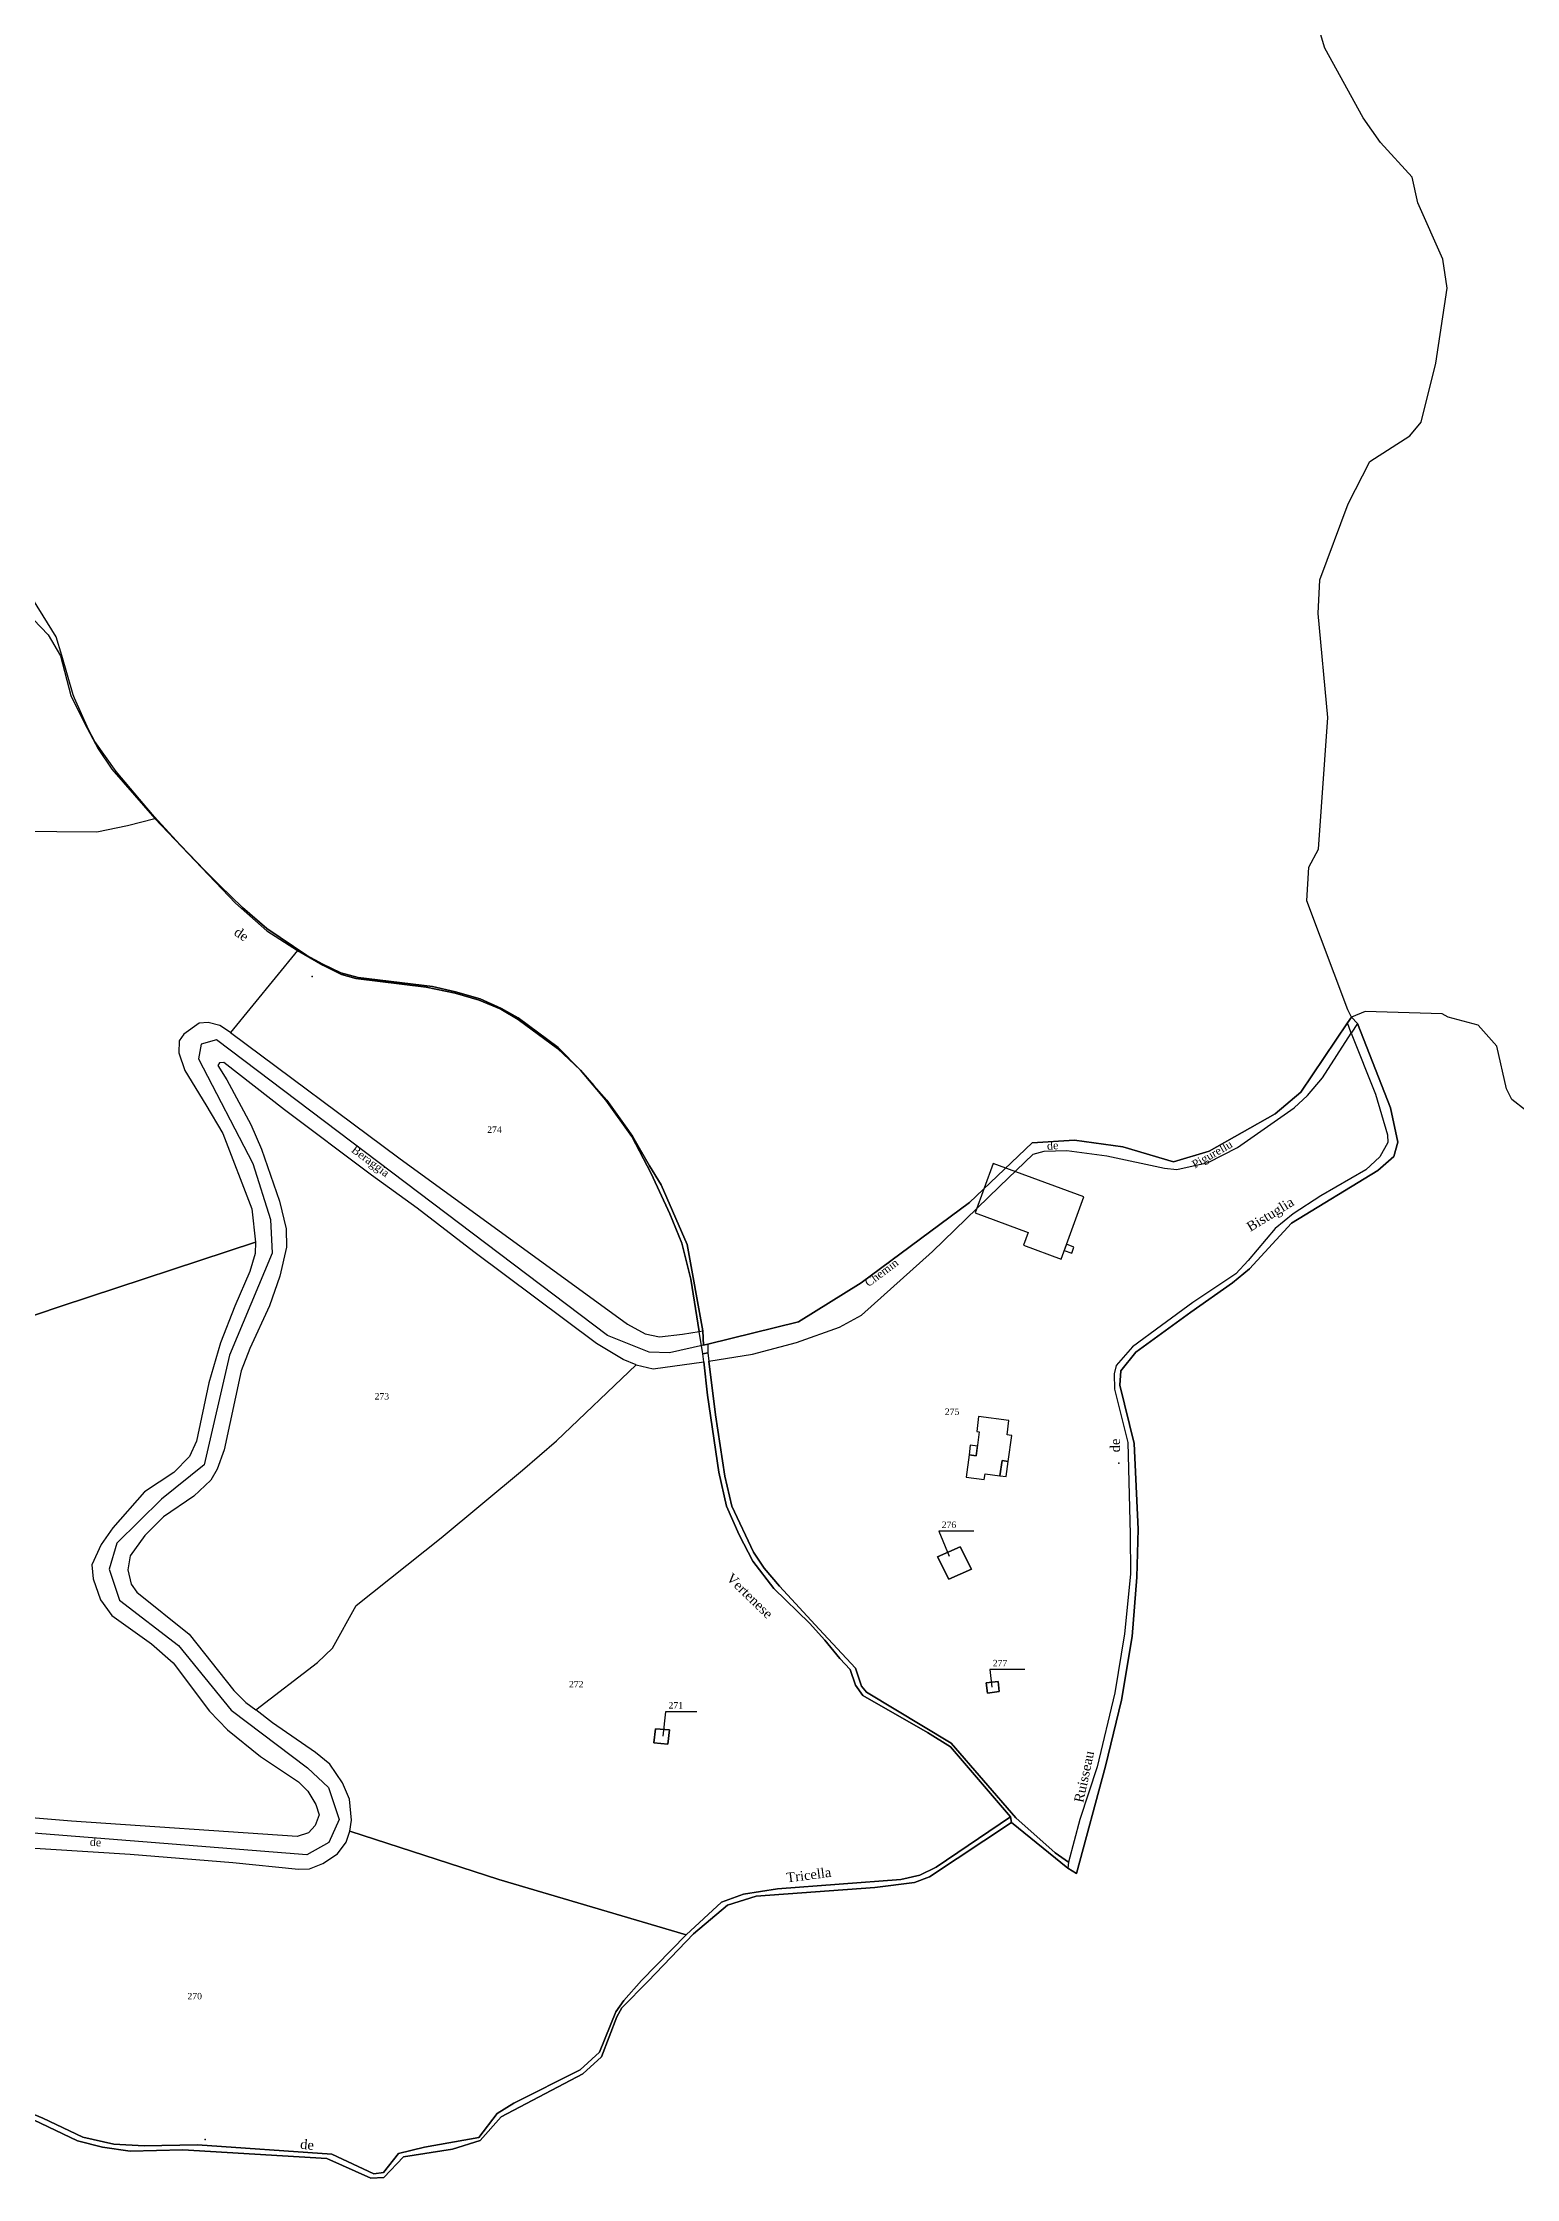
# Model space of a CAD drawing. Extents: x 1206804 to 1210977, y 6152742 to 6157901.
# Drawn here: x 1208721 to 1209181, y 6155101 to 6155768 of the extents above; entities that cross this region are included whole.
import ezdxf

# ---------------------------------------------------------------- set-up
doc = ezdxf.new("R2010")
doc.units = 0
doc.linetypes.add('CONTINU', pattern=[0])
doc.layers.get('0').update_dxf_attribs({"linetype": 'CONTINU'})
for name, color, linetype in [('1FLECHEFL', 7, 'CONTINU'), ('1LIEUDIT', 7, 'CONTINU'), ('1PARCELLE', 7, 'CONTINU'), ('1SECTION', 7, 'CONTINU'), ('1SUBDSECT', 7, 'CONTINU'), ('1TRONFLUV', 7, 'CONTINU'), ('1TROUPARCELLE', 7, 'CONTINU'), ('1ZONCOMM', 7, 'CONTINU'), ('3BATIDUR', 7, 'CONTINU'), ('3BATILEGER', 7, 'CONTINU'), ('3FLECHEPAR', 7, 'CONTINU'), ('3PARCELLETEX', 7, 'CONTINU'), ('3PONT', 7, 'CONTINU'), ('3TRONFLUVTEX', 7, 'CONTINU'), ('3ZONCOMMTEX', 7, 'CONTINU')]:
    doc.layers.add(name, color=color, linetype=linetype)
doc.styles.get("Standard").update_dxf_attribs({"font": 'Times New Roman'})

# ---------------------------------------------------------------- blocks, each defined once
blk = doc.blocks.new('FLECHRU1')
blk.add_point((0, 0))

msp = doc.modelspace()

# ---------------------------------------------------------------- linework, layer by layer
at = {"layer": '1LIEUDIT'}
for points in [[(1208712.48, 6155521.7), (1208737.48, 6155521.45), (1208747.1, 6155523.48), (1208755.63, 6155525.67), (1208755.51, 6155526.18), (1208751.95, 6155530.33), (1208743.57, 6155540.29), (1208736.84, 6155549.68), (1208734.94, 6155553.42), (1208730.57, 6155563.27), (1208730.08, 6155564.23), (1208726.56, 6155576.59), (1208724.78, 6155582.36), (1208714.77, 6155598.55)], [(1208712.48, 6155521.7), (1208737.48, 6155521.45), (1208747.1, 6155523.48), (1208755.63, 6155525.67), (1208755.51, 6155526.18), (1208763.57, 6155517.41), (1208766.34, 6155514.51), (1208771.17, 6155509.46), (1208775.93, 6155504.71), (1208782.96, 6155497.88), (1208790.62, 6155491.27), (1208803.11, 6155482.89), (1208808.09, 6155480.15), (1208813.75, 6155477.39), (1208819.14, 6155475.99), (1208842.34, 6155473.14), (1208849.48, 6155471.48), (1208857.24, 6155469.29), (1208863.92, 6155466.31), (1208869.07, 6155463.39), (1208881.58, 6155454.11), (1208888.6, 6155447.05), (1208892.74, 6155442.26), (1208896.74, 6155437.62), (1208902.55, 6155429.65), (1208904.75, 6155426.42), (1208910.07, 6155417.18), (1208913.76, 6155411.16), (1208921.83, 6155392.59), (1208926.74, 6155365.59), (1208927.02, 6155361.1), (1208928.3, 6155361.38), (1208956.62, 6155368.38), (1208976.19, 6155380.63), (1209010.05, 6155405.71), (1209029.6, 6155424.35), (1209042.87, 6155425.2), (1209057.94, 6155423.11), (1209073.72, 6155418.4), (1209084.87, 6155421.69), (1209105.51, 6155433.43), (1209113.56, 6155440.19), (1209128.14, 6155461.85), (1209129.37, 6155463.62), (1209131.27, 6155461.65), (1209141.56, 6155435.22), (1209143.84, 6155424.57), (1209142.57, 6155420.06), (1209137.59, 6155415.7), (1209110.57, 6155399.21), (1209097.54, 6155385.01), (1209092.22, 6155380.56), (1209079.16, 6155371.43), (1209062.01, 6155358.88), (1209057.26, 6155353.09), (1209056.99, 6155348.67), (1209061.52, 6155330.35), (1209062.74, 6155303.65), (1209062.29, 6155288.6), (1209060.89, 6155270.15), (1209057.55, 6155250.22), (1209052.55, 6155229.58), (1209043.42, 6155196.08), (1209040.71, 6155197.71), (1209023.21, 6155212), (1208997.59, 6155195.08), (1208992.91, 6155193.23), (1208980.47, 6155191.72), (1208943.4, 6155189.04), (1208934.47, 6155186.15), (1208923.84, 6155177.2), (1208909.66, 6155162.45), (1208901.5, 6155154.12), (1208899.9, 6155151.32), (1208895.07, 6155138.85), (1208889.3, 6155133.48), (1208863.78, 6155120.02), (1208857.2, 6155112.63), (1208848.55, 6155109.99), (1208833.23, 6155107.54), (1208827.18, 6155101.1), (1208823.03, 6155100.86), (1208809.35, 6155106.99), (1208764.32, 6155109.79), (1208747.92, 6155109.38), (1208739.26, 6155110.61), (1208731.43, 6155112.52), (1208687.99, 6155133.33)]]:
    msp.add_lwpolyline(points, dxfattribs=at)
at = {"layer": '1PARCELLE'}
for points in [[(1208712.48, 6155521.7), (1208737.48, 6155521.45), (1208747.1, 6155523.48), (1208755.63, 6155525.67), (1208780.78, 6155499.19), (1208790.64, 6155490.57), (1208800.2, 6155484.45), (1208779.23, 6155458.78), (1208775.88, 6155460.99), (1208772.29, 6155461.89), (1208769.43, 6155461.75), (1208764.62, 6155458.23), (1208763.2, 6155456.19), (1208763.06, 6155452.4), (1208764.98, 6155446.91), (1208771.52, 6155436.2), (1208776.85, 6155427.26), (1208785.91, 6155403.71), (1208787.09, 6155393.29), (1208726.34, 6155373.32), (1208666.46, 6155353.1)], [(1208666.46, 6155353.1), (1208726.34, 6155373.32), (1208787.09, 6155393.29), (1208786.95, 6155389.78), (1208785.31, 6155384.17), (1208780.64, 6155373.34), (1208776.11, 6155361.85), (1208772.48, 6155349.35), (1208768.6, 6155331.12), (1208766.47, 6155326.36), (1208761.59, 6155321.35), (1208752.39, 6155315.26), (1208742.53, 6155304.08), (1208738.9, 6155298.82), (1208735.89, 6155292.49), (1208736.39, 6155288.07), (1208738.62, 6155281.58), (1208742.19, 6155276.63), (1208754.56, 6155267.8), (1208761.38, 6155261.83), (1208772.64, 6155246.82), (1208778.28, 6155240.98), (1208788.63, 6155232.65), (1208800.5, 6155224.71), (1208803.36, 6155221.8), (1208805.86, 6155217.62), (1208806.95, 6155214.36), (1208805.72, 6155211.04), (1208803.63, 6155208.79), (1208800.1, 6155207.58), (1208729.63, 6155212.46), (1208690.6, 6155215.69)], [(1208709.89, 6155204.55), (1208747.88, 6155202.07), (1208780.01, 6155199.47), (1208800.51, 6155197.39), (1208803.96, 6155197.55), (1208808.03, 6155199.19), (1208812.66, 6155202.17), (1208815.33, 6155205.81), (1208816.56, 6155209.27), (1208863.03, 6155194.21), (1208921.53, 6155176.86), (1208907.65, 6155162.65), (1208902.04, 6155156.45), (1208899.55, 6155152.81), (1208894.5, 6155140.29), (1208888.43, 6155134.76), (1208867.7, 6155124.37), (1208862.49, 6155121.06), (1208856.75, 6155113.62), (1208839.86, 6155110.53), (1208831.7, 6155108.63), (1208826.99, 6155102.65), (1208823.98, 6155102.26), (1208810.91, 6155108.44), (1208768.98, 6155111.3), (1208752.31, 6155110.96), (1208742.79, 6155111.52), (1208733.08, 6155113.75), (1208720.68, 6155119.69), (1208709.18, 6155124.47)]]:
    msp.add_lwpolyline(points, dxfattribs=at)
for points in [[(1208800.2, 6155484.45), (1208779.23, 6155458.78), (1208831.86, 6155419.6), (1208903.23, 6155367.66), (1208908.72, 6155364.65), (1208913.23, 6155363.72), (1208920.43, 6155364.5), (1208925.64, 6155365.4), (1208922.99, 6155381.76), (1208920.23, 6155392.95), (1208916.41, 6155402.15), (1208910.63, 6155414.7), (1208904.56, 6155426.29), (1208896.49, 6155437.68), (1208888.6, 6155447.04), (1208881.36, 6155453.76), (1208869.13, 6155462.83), (1208863.63, 6155466.06), (1208856.94, 6155468.9), (1208849.44, 6155471.04), (1208840.35, 6155472.97), (1208818.42, 6155475.68), (1208813.9, 6155476.95), (1208808.1, 6155479.79), (1208800.2, 6155484.45)], [(1209036.81, 6155202.54), (1209024.55, 6155213.48), (1209004.29, 6155236.83), (1208977.85, 6155252.74), (1208976.3, 6155254.56), (1208974.4, 6155260.23), (1208963.06, 6155272.44), (1208950.7, 6155285.85), (1208945.95, 6155291.49), (1208942.58, 6155296.41), (1208935.84, 6155310.81), (1208933.63, 6155320.2), (1208930.72, 6155339.34), (1208928.68, 6155356.1), (1208942.31, 6155358.34), (1208956.05, 6155361.95), (1208969.4, 6155366.72), (1208976.35, 6155370.49), (1208998.44, 6155390.41), (1209019.46, 6155410.67), (1209029.9, 6155420.76), (1209033.34, 6155421.72), (1209040.48, 6155421.91), (1209052.97, 6155420.29), (1209070.99, 6155416.36), (1209074.77, 6155416.04), (1209084.58, 6155418.15), (1209093.77, 6155422.86), (1209111.44, 6155435.27), (1209115.59, 6155439.16), (1209120.31, 6155444.62), (1209129.26, 6155458.55), (1209136.8, 6155439.49), (1209140.62, 6155426.8), (1209140.75, 6155424.44), (1209138.2, 6155419.96), (1209133.82, 6155415.91), (1209119.82, 6155407.81), (1209111.15, 6155402.18), (1209105.51, 6155397.59), (1209097.07, 6155387.54), (1209093.27, 6155383.44), (1209079.83, 6155374.49), (1209069.97, 6155367.22), (1209060.99, 6155360.63), (1209055.86, 6155354.78), (1209055.2, 6155352.19), (1209055.29, 6155347.38), (1209059.54, 6155330.71), (1209060.27, 6155302.04), (1209060.38, 6155289.63), (1209058.45, 6155270.91), (1209055.48, 6155252.55), (1209049.92, 6155229.35), (1209044.49, 6155212.97), (1209040.92, 6155199.63), (1209036.81, 6155202.54)], [(1208787.19, 6155247.2), (1208806.46, 6155262), (1208811.13, 6155266.45), (1208818.52, 6155279.81), (1208845.05, 6155300.98), (1208870.45, 6155322.1), (1208881.02, 6155331.27), (1208905.9, 6155354.95), (1208901.83, 6155356.59), (1208893.59, 6155361.64), (1208855.23, 6155390.32), (1208837.54, 6155403.89), (1208823.31, 6155414.22), (1208796.08, 6155434.66), (1208777.18, 6155449.39), (1208775.81, 6155449.36), (1208775.26, 6155448.43), (1208778.09, 6155444.03), (1208785.58, 6155430), (1208788.93, 6155422.33), (1208794.52, 6155406.09), (1208796.6, 6155397.48), (1208796.78, 6155391.76), (1208794.68, 6155382.69), (1208791.39, 6155373.45), (1208785.28, 6155360.05), (1208782.55, 6155353.08), (1208777.22, 6155328.39), (1208775.12, 6155322.4), (1208773.07, 6155318.93), (1208767.75, 6155313.95), (1208758.29, 6155307.53), (1208752.51, 6155301.63), (1208747.86, 6155295.3), (1208747.21, 6155290.92), (1208748.2, 6155286.41), (1208750.01, 6155283.99), (1208766.3, 6155270.84), (1208780.24, 6155253.26), (1208784.02, 6155249.49), (1208787.19, 6155247.2)], [(1208863.03, 6155194.21), (1208816.56, 6155209.27), (1208817.04, 6155212.7), (1208816.45, 6155219.31), (1208814.2, 6155224.37), (1208810.28, 6155230.21), (1208805.79, 6155233.92), (1208792.38, 6155243.14), (1208787.19, 6155247.2), (1208806.46, 6155262), (1208811.13, 6155266.45), (1208818.52, 6155279.81), (1208845.05, 6155300.98), (1208870.45, 6155322.1), (1208881.02, 6155331.27), (1208905.9, 6155354.95), (1208911.24, 6155353.72), (1208927.04, 6155355.89), (1208928.22, 6155345.48), (1208931.81, 6155321.46), (1208934.13, 6155310.83), (1208938.1, 6155301.88), (1208942.42, 6155293.6), (1208948.97, 6155285.13), (1208960.03, 6155274.32), (1208964.83, 6155268.97), (1208969.58, 6155263.27), (1208972.82, 6155259.81), (1208974.47, 6155254.9), (1208976.72, 6155251.67), (1208996.91, 6155240.14), (1209004.16, 6155235.64), (1209022.85, 6155213.79), (1208999.6, 6155198.04), (1208994.56, 6155195.55), (1208988.62, 6155194.17), (1208950.04, 6155191.26), (1208939.51, 6155189.59), (1208932.63, 6155187.11), (1208921.53, 6155176.86), (1208863.03, 6155194.21)], [(1209010.62, 6155291.13), (1209007.15, 6155298.14), (1209000.01, 6155295), (1209003.58, 6155288.01), (1209010.62, 6155291.13)], [(1209019.33, 6155252.88), (1209018.97, 6155256.07), (1209015.2, 6155255.65), (1209015.62, 6155252.42), (1209019.33, 6155252.88)], [(1208911.48, 6155236.93), (1208912, 6155241.28), (1208916.38, 6155240.94), (1208915.82, 6155236.5), (1208911.48, 6155236.93)]]:
    msp.add_lwpolyline(points, close=True, dxfattribs=at)
at = {"layer": '1SECTION'}
msp.add_lwpolyline([(1209187.99, 6155431.19), (1209179.45, 6155437.87), (1209177.8, 6155441.2), (1209174.71, 6155454.5), (1209168.87, 6155461.13), (1209159.49, 6155463.58), (1209157.72, 6155464.65), (1209133.63, 6155465.4), (1209129.37, 6155463.62), (1209128.18, 6155465.82), (1209115.4, 6155499.97), (1209116.02, 6155510.39), (1209119.05, 6155516.01), (1209122, 6155557.21), (1209118.98, 6155589.72), (1209119.41, 6155600.18), (1209128.28, 6155623.9), (1209135.11, 6155637.13), (1209147.56, 6155645.2), (1209151.13, 6155649.46), (1209155.69, 6155667.93), (1209159.2, 6155691.34), (1209157.87, 6155700.35), (1209150.07, 6155718.01), (1209148.32, 6155725.95), (1209138.38, 6155736.85), (1209133.02, 6155744.56), (1209121, 6155766.3), (1209117.72, 6155777.32)], dxfattribs=at)
at = {"layer": '1SUBDSECT'}
msp.add_lwpolyline([(1208687.99, 6155133.33), (1208731.43, 6155112.52), (1208739.26, 6155110.61), (1208747.92, 6155109.38), (1208764.32, 6155109.79), (1208809.35, 6155106.99), (1208823.03, 6155100.86), (1208827.18, 6155101.1), (1208833.23, 6155107.54), (1208848.55, 6155109.99), (1208857.2, 6155112.63), (1208863.78, 6155120.02), (1208889.3, 6155133.48), (1208895.07, 6155138.85), (1208899.9, 6155151.32), (1208901.5, 6155154.12), (1208909.66, 6155162.45), (1208923.84, 6155177.2), (1208934.47, 6155186.15), (1208943.4, 6155189.04), (1208980.47, 6155191.72), (1208992.91, 6155193.23), (1208997.59, 6155195.08), (1209023.21, 6155212), (1209040.71, 6155197.71), (1209043.42, 6155196.08), (1209052.55, 6155229.58), (1209057.55, 6155250.22), (1209060.89, 6155270.15), (1209062.29, 6155288.6), (1209062.74, 6155303.65), (1209061.52, 6155330.35), (1209056.99, 6155348.67), (1209057.26, 6155353.09), (1209062.01, 6155358.88), (1209079.16, 6155371.43), (1209092.22, 6155380.56), (1209097.54, 6155385.01), (1209110.57, 6155399.21), (1209137.59, 6155415.7), (1209142.57, 6155420.06), (1209143.84, 6155424.57), (1209141.56, 6155435.22), (1209131.27, 6155461.65), (1209129.37, 6155463.62), (1209129.37, 6155463.62), (1209128.14, 6155461.85), (1209113.56, 6155440.19), (1209105.51, 6155433.43), (1209084.87, 6155421.69), (1209073.72, 6155418.4), (1209057.94, 6155423.11), (1209042.87, 6155425.2), (1209029.6, 6155424.35), (1209010.05, 6155405.71), (1208976.19, 6155380.63), (1208956.62, 6155368.38), (1208928.3, 6155361.38), (1208927.02, 6155361.1), (1208926.74, 6155365.59), (1208921.83, 6155392.59), (1208913.76, 6155411.16), (1208910.07, 6155417.18), (1208904.75, 6155426.42), (1208902.55, 6155429.65), (1208896.74, 6155437.62), (1208892.74, 6155442.26), (1208888.6, 6155447.05), (1208881.58, 6155454.11), (1208869.07, 6155463.39), (1208863.92, 6155466.31), (1208857.24, 6155469.29), (1208849.48, 6155471.48), (1208842.34, 6155473.14), (1208819.14, 6155475.99), (1208813.75, 6155477.39), (1208808.09, 6155480.15), (1208803.11, 6155482.89), (1208790.62, 6155491.27), (1208782.96, 6155497.88), (1208775.93, 6155504.71), (1208771.17, 6155509.46), (1208766.34, 6155514.51), (1208763.57, 6155517.41), (1208755.51, 6155526.18), (1208751.95, 6155530.33), (1208743.57, 6155540.29), (1208736.84, 6155549.68), (1208734.94, 6155553.42), (1208730.57, 6155563.27), (1208730.08, 6155564.23), (1208726.56, 6155576.59), (1208724.78, 6155582.36), (1208714.77, 6155598.55)], dxfattribs=at)
at = {"layer": '1TRONFLUV'}
for points in [[(1208708.61, 6155597.28), (1208722.31, 6155583.02), (1208726.2, 6155576.42), (1208729.36, 6155564.07), (1208733.63, 6155555.44), (1208737.87, 6155547.41), (1208742.22, 6155541.1), (1208755.63, 6155525.67), (1208780.78, 6155499.19), (1208790.64, 6155490.57), (1208800.2, 6155484.45), (1208808.1, 6155479.79), (1208813.9, 6155476.95), (1208818.42, 6155475.68), (1208840.35, 6155472.97), (1208849.44, 6155471.04), (1208856.94, 6155468.9), (1208863.63, 6155466.06), (1208869.13, 6155462.83), (1208881.36, 6155453.76), (1208888.6, 6155447.04), (1208896.49, 6155437.68), (1208904.56, 6155426.29), (1208910.63, 6155414.7), (1208916.41, 6155402.15), (1208920.23, 6155392.95), (1208922.99, 6155381.76), (1208925.64, 6155365.4), (1208926.74, 6155365.59), (1208921.83, 6155392.59), (1208913.76, 6155411.16), (1208910.07, 6155417.18), (1208904.75, 6155426.42), (1208902.55, 6155429.65), (1208896.74, 6155437.62), (1208892.74, 6155442.26), (1208888.6, 6155447.05), (1208881.58, 6155454.11), (1208869.07, 6155463.39), (1208863.92, 6155466.31), (1208857.24, 6155469.29), (1208849.48, 6155471.48), (1208842.34, 6155473.14), (1208819.14, 6155475.99), (1208813.75, 6155477.39), (1208808.09, 6155480.15), (1208803.11, 6155482.89), (1208790.62, 6155491.27), (1208782.96, 6155497.88), (1208775.93, 6155504.71), (1208771.17, 6155509.46), (1208766.34, 6155514.51), (1208763.57, 6155517.41), (1208755.51, 6155526.18), (1208751.95, 6155530.33), (1208743.57, 6155540.29), (1208736.84, 6155549.68), (1208734.94, 6155553.42), (1208730.57, 6155563.27), (1208730.08, 6155564.23), (1208726.56, 6155576.59), (1208724.78, 6155582.36), (1208714.77, 6155598.55)], [(1208709.18, 6155124.47), (1208720.68, 6155119.69), (1208733.08, 6155113.75), (1208742.79, 6155111.52), (1208752.31, 6155110.96), (1208768.98, 6155111.3), (1208810.91, 6155108.44), (1208823.98, 6155102.26), (1208826.99, 6155102.65), (1208831.7, 6155108.63), (1208839.86, 6155110.53), (1208856.75, 6155113.62), (1208862.49, 6155121.06), (1208867.7, 6155124.37), (1208888.43, 6155134.76), (1208894.5, 6155140.29), (1208899.55, 6155152.81), (1208902.04, 6155156.45), (1208907.65, 6155162.65), (1208921.53, 6155176.86), (1208932.63, 6155187.11), (1208939.51, 6155189.59), (1208950.04, 6155191.26), (1208988.62, 6155194.17), (1208994.56, 6155195.55), (1208999.6, 6155198.04), (1209022.85, 6155213.79), (1209023.21, 6155212), (1208997.59, 6155195.08), (1208992.91, 6155193.23), (1208980.47, 6155191.72), (1208943.4, 6155189.04), (1208934.47, 6155186.15), (1208923.84, 6155177.2), (1208909.66, 6155162.45), (1208901.5, 6155154.12), (1208899.9, 6155151.32), (1208895.07, 6155138.85), (1208889.3, 6155133.48), (1208863.78, 6155120.02), (1208857.2, 6155112.63), (1208848.55, 6155109.99), (1208833.23, 6155107.54), (1208827.18, 6155101.1), (1208823.03, 6155100.86), (1208809.35, 6155106.99), (1208764.32, 6155109.79), (1208747.92, 6155109.38), (1208739.26, 6155110.61), (1208731.43, 6155112.52), (1208687.99, 6155133.33)]]:
    msp.add_lwpolyline(points, dxfattribs=at)
for points in [[(1209040.92, 6155199.63), (1209040.71, 6155197.71), (1209043.42, 6155196.08), (1209052.55, 6155229.58), (1209057.55, 6155250.22), (1209060.89, 6155270.15), (1209062.29, 6155288.6), (1209062.74, 6155303.65), (1209061.52, 6155330.35), (1209056.99, 6155348.67), (1209057.26, 6155353.09), (1209062.01, 6155358.88), (1209079.16, 6155371.43), (1209092.22, 6155380.56), (1209097.54, 6155385.01), (1209110.57, 6155399.21), (1209137.59, 6155415.7), (1209142.57, 6155420.06), (1209143.84, 6155424.57), (1209141.56, 6155435.22), (1209131.27, 6155461.65), (1209129.26, 6155458.55), (1209136.8, 6155439.49), (1209140.62, 6155426.8), (1209140.75, 6155424.44), (1209138.2, 6155419.96), (1209133.82, 6155415.91), (1209119.82, 6155407.81), (1209111.15, 6155402.18), (1209105.51, 6155397.59), (1209097.07, 6155387.54), (1209093.27, 6155383.44), (1209079.83, 6155374.49), (1209069.97, 6155367.22), (1209060.99, 6155360.63), (1209055.86, 6155354.78), (1209055.2, 6155352.19), (1209055.29, 6155347.38), (1209059.54, 6155330.71), (1209060.27, 6155302.04), (1209060.38, 6155289.63), (1209058.45, 6155270.91), (1209055.48, 6155252.55), (1209049.92, 6155229.35), (1209044.49, 6155212.97), (1209040.92, 6155199.63)], [(1209022.85, 6155213.79), (1209004.16, 6155235.64), (1208996.91, 6155240.14), (1208976.72, 6155251.67), (1208974.47, 6155254.9), (1208972.82, 6155259.81), (1208969.58, 6155263.27), (1208964.83, 6155268.97), (1208960.03, 6155274.32), (1208948.97, 6155285.13), (1208942.42, 6155293.6), (1208938.1, 6155301.88), (1208934.13, 6155310.83), (1208931.81, 6155321.46), (1208928.22, 6155345.48), (1208927.04, 6155355.89), (1208926.71, 6155358.44), (1208928.37, 6155358.7), (1208928.68, 6155356.1), (1208930.72, 6155339.34), (1208933.63, 6155320.2), (1208935.84, 6155310.81), (1208942.58, 6155296.41), (1208945.95, 6155291.49), (1208950.7, 6155285.85), (1208963.06, 6155272.44), (1208974.4, 6155260.23), (1208976.3, 6155254.56), (1208977.85, 6155252.74), (1209004.29, 6155236.83), (1209024.55, 6155213.48), (1209036.81, 6155202.54), (1209040.92, 6155199.63), (1209040.71, 6155197.71), (1209023.21, 6155212), (1209022.85, 6155213.79)]]:
    msp.add_lwpolyline(points, close=True, dxfattribs=at)
at = {"layer": '1TROUPARCELLE'}
for points in [[(1209000.01, 6155295), (1209007.15, 6155298.14), (1209010.62, 6155291.13), (1209003.58, 6155288.01), (1209000.01, 6155295)], [(1209015.2, 6155255.65), (1209018.97, 6155256.07), (1209019.33, 6155252.88), (1209015.62, 6155252.42), (1209015.2, 6155255.65)], [(1208911.48, 6155236.93), (1208912, 6155241.28), (1208916.38, 6155240.94), (1208915.82, 6155236.5), (1208911.48, 6155236.93)]]:
    msp.add_lwpolyline(points, close=True, dxfattribs=at)
at = {"layer": '1ZONCOMM'}
for points in [[(1208976.19, 6155380.63), (1209010.05, 6155405.71), (1209029.6, 6155424.35), (1209042.87, 6155425.2), (1209057.94, 6155423.11), (1209073.72, 6155418.4), (1209084.87, 6155421.69), (1209105.51, 6155433.43), (1209113.56, 6155440.19), (1209128.14, 6155461.85), (1209129.37, 6155463.62)], [(1208976.19, 6155380.63), (1208956.62, 6155368.38), (1208928.3, 6155361.38), (1208927.02, 6155361.1), (1208916.35, 6155358.71), (1208909.96, 6155358.91), (1208896.99, 6155364.09), (1208774.92, 6155456.46), (1208770.13, 6155455.14), (1208769.25, 6155450.54), (1208786.19, 6155417.88), (1208791.74, 6155400.33), (1208792.28, 6155389.81), (1208778.95, 6155357.98), (1208771.01, 6155323.78), (1208757.65, 6155313.06), (1208743.77, 6155299.26), (1208741.39, 6155291.19), (1208744.57, 6155281.42), (1208762.96, 6155267.32), (1208779.45, 6155247.12), (1208803.24, 6155229.04), (1208809.84, 6155222.91), (1208813.17, 6155212.9), (1208809.94, 6155205.78), (1208803.06, 6155201.95), (1208617.77, 6155216.56)]]:
    msp.add_lwpolyline(points, dxfattribs=at)
at = {"layer": '3BATIDUR'}
for points in [[(1209045.78, 6155407.43), (1209017.47, 6155417.87), (1209011.78, 6155402.45), (1209028.34, 6155396.36), (1209026.87, 6155392.39), (1209038.64, 6155388.03), (1209045.78, 6155407.43)], [(1209020.2, 6155325.07), (1209022.16, 6155324.81), (1209023.22, 6155332.92), (1209023.06, 6155332.94), (1209021.76, 6155333.11), (1209022.34, 6155337.56), (1209012.86, 6155338.8), (1209012.32, 6155334.16), (1209013.09, 6155334.06), (1209012.1, 6155326.52), (1209009.9, 6155326.81), (1209009.04, 6155319.87), (1209014.67, 6155319.13), (1209014.9, 6155320.92), (1209019.57, 6155320.32), (1209020.2, 6155325.07)], [(1209000.01, 6155295), (1209003.58, 6155288.01), (1209010.62, 6155291.13), (1209007.15, 6155298.14), (1209000.01, 6155295)], [(1209015.2, 6155255.65), (1209015.62, 6155252.42), (1209019.33, 6155252.88), (1209018.97, 6155256.07), (1209015.2, 6155255.65)], [(1208912, 6155241.28), (1208911.48, 6155236.93), (1208915.82, 6155236.5), (1208916.38, 6155240.94), (1208912, 6155241.28)]]:
    msp.add_lwpolyline(points, close=True, dxfattribs=at)
at = {"layer": '3BATILEGER'}
for points in [[(1209042.68, 6155391.74), (1209040.32, 6155392.62), (1209039.62, 6155390.71), (1209041.98, 6155389.83), (1209042.68, 6155391.74)], [(1209012.51, 6155329.59), (1209010.28, 6155329.88), (1209009.9, 6155326.81), (1209012.1, 6155326.52), (1209012.51, 6155329.59)], [(1209022.16, 6155324.81), (1209020.2, 6155325.07), (1209019.57, 6155320.32), (1209021.54, 6155320.06), (1209022.16, 6155324.81)]]:
    msp.add_lwpolyline(points, close=True, dxfattribs=at)
at = {"layer": '3FLECHEPAR'}
for points in [[(1209011.37, 6155302.99), (1209000.45, 6155303.01), (1209003.67, 6155295.22)], [(1209027.31, 6155259.79), (1209016.39, 6155259.81), (1209017.04, 6155254.31)], [(1208924.92, 6155246.59), (1208915.12, 6155246.61), (1208914.29, 6155238.96)]]:
    msp.add_lwpolyline(points, dxfattribs=at)
at = {"layer": '3PONT'}
for points in [[(1209128.14, 6155461.85), (1209129.37, 6155463.62), (1209131.27, 6155461.65), (1209129.26, 6155458.55), (1209128.14, 6155461.85)], [(1208925.64, 6155365.4), (1208926.74, 6155365.59), (1208927.02, 6155361.1), (1208928.3, 6155361.38), (1208928.37, 6155358.7), (1208926.71, 6155358.44), (1208925.64, 6155365.4)]]:
    msp.add_lwpolyline(points, close=True, dxfattribs=at)

# ---------------------------------------------------------------- block references
at = {"layer": '1FLECHEFL'}
for p, rotation in [((1208804.8, 6155476.28), 332.5), ((1209056.64, 6155324.23), 270.5), ((1208771.36, 6155112.96), 355.3)]:
    msp.add_blockref('FLECHRU1', p, dxfattribs=dict(at, rotation=rotation))

# ---------------------------------------------------------------- texts
at = {"layer": '3PARCELLETEX'}
for s, p in [('274', (1208859.42, 6155427.44)), ('273', (1208824.25, 6155344.14)), ('275', (1209002.34, 6155339.33)), ('276', (1209001.37, 6155304.01)), ('277', (1209017.31, 6155260.81)), ('272', (1208884.97, 6155254.19)), ('271', (1208916.05, 6155247.61)), ('270', (1208765.8, 6155156.77))]:
    msp.add_text(s, height=2, dxfattribs=at).set_placement(p)
at = {"layer": '3TRONFLUVTEX'}
for s, rotation, p in [('de', 326.1, (1208780.05, 6155489.46)), ('Bistuglia', 31.4, (1209097.76, 6155396.48)), ('de', 90.2, (1209057.03, 6155327.64)), ('Vertenese', 315.8, (1208933.88, 6155288.07)), ('Ruisseau', 77.8, (1209045.55, 6155218.01)), ('Tricella', 7.3, (1208953.04, 6155193.26)), ('de', 354.7, (1208800.9, 6155110.1))]:
    msp.add_text(s, height=3, rotation=rotation, dxfattribs=at).set_placement(p)
at = {"layer": '3ZONCOMMTEX'}
for s, rotation, p in [('Beraggia', 323.2, (1208816.77, 6155421.65)), ('de', 3.6, (1209034.3, 6155422.14)), ('Pigurellu', 29.7, (1209080.42, 6155416.28)), ('Chemin', 36.6, (1208978.51, 6155379.22)), ('de', 355.7, (1208735.23, 6155204.78))]:
    msp.add_text(s, height=2.5, rotation=rotation, dxfattribs=at).set_placement(p)

doc.saveas('drawing.dxf')
